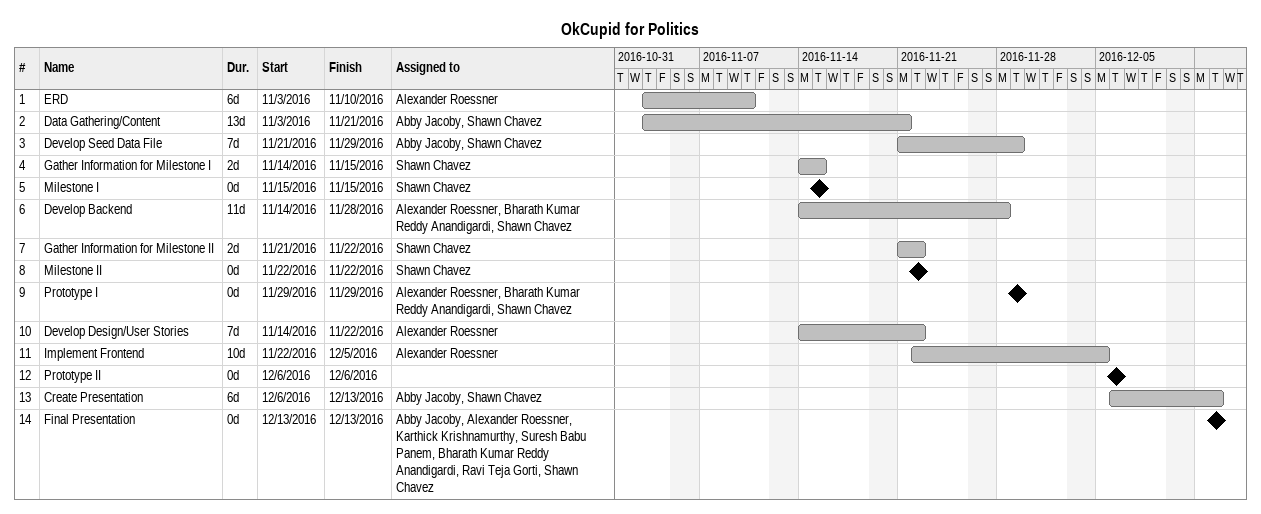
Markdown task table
OkCupid for Politics

| ID | Task | Duration | Start | Finish | Resources |
|---|---|---|---|---|---|
| 1 | ERD | 6d | 2016-11-03 | 2016-11-10 | Alexander Roessner |
| 2 | Data Gathering/Content | 13d | 2016-11-03 | 2016-11-21 | Abby Jacoby, Shawn Chavez |
| 3 | Develop Seed Data File | 7d | 2016-11-21 | 2016-11-29 | Abby Jacoby, Shawn Chavez |
| 4 | Gather Information for Milestone I | 2d | 2016-11-14 | 2016-11-15 | Shawn Chavez |
| 5 | Milestone I | 0d | 2016-11-15 | 2016-11-15 | Shawn Chavez |
| 6 | Develop Backend | 11d | 2016-11-14 | 2016-11-28 | Alexander Roessner, Bharath Kumar Reddy Anandigardi, Shawn Chavez |
| 7 | Gather Information for Milestone II | 2d | 2016-11-21 | 2016-11-22 | Shawn Chavez |
| 8 | Milestone II | 0d | 2016-11-22 | 2016-11-22 | Shawn Chavez |
| 9 | Prototype I | 0d | 2016-11-29 | 2016-11-29 | Alexander Roessner, Bharath Kumar Reddy Anandigardi, Shawn Chavez |
| 10 | Develop Design/User Stories | 7d | 2016-11-14 | 2016-11-22 | Alexander Roessner |
| 11 | Implement Frontend | 10d | 2016-11-22 | 2016-12-05 | Alexander Roessner |
| 12 | Prototype II | 0d | 2016-12-06 | 2016-12-06 |  |
| 13 | Create Presentation | 6d | 2016-12-06 | 2016-12-13 | Abby Jacoby, Shawn Chavez |
| 14 | Final Presentation | 0d | 2016-12-13 | 2016-12-13 | Abby Jacoby, Alexander Roessner, Karthick Krishnamurthy, Suresh Babu Panem, Bharath Kumar Reddy Anandigardi, Ravi Teja Gorti, Shawn Chavez |
